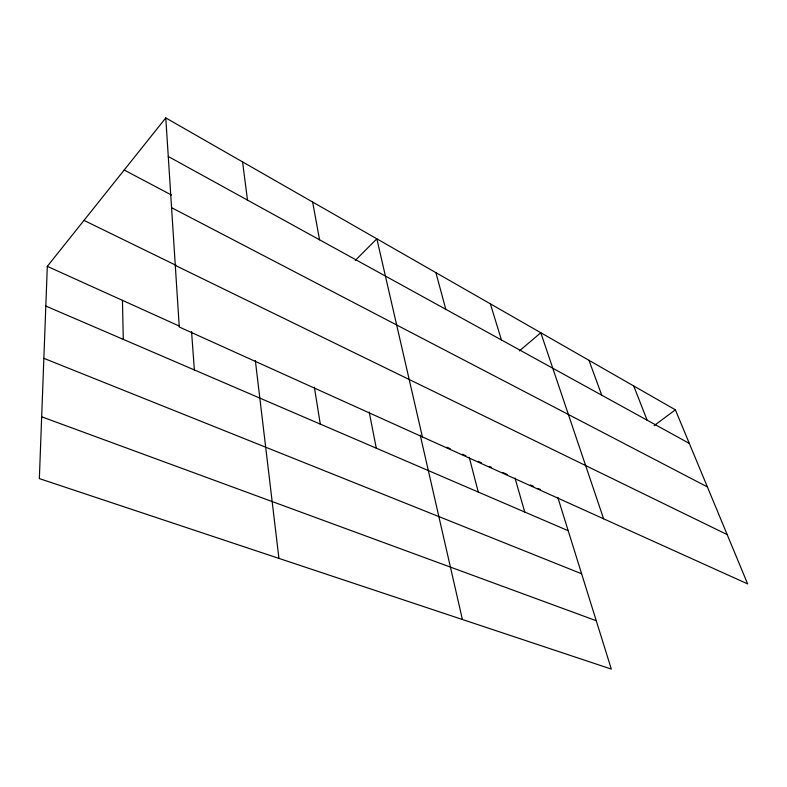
<?xml version="1.0" encoding="UTF-8"?>
<svg xmlns="http://www.w3.org/2000/svg" width="787" height="787" viewBox="0 0 787 787"><rect width="100%" height="100%" fill="white"/><g stroke="black" fill="none" stroke-linecap="round" stroke-linejoin="round"><path stroke-width="1.18" d="M165.782 117.912L179.259 326.998L747.65 583.905L675.374 409.82L165.782 117.912L47.309 266.35L39.35 478.604L611.322 669.088L557.806 497.374M355.242 260.458L376.845 238.815L422.393 436.893M519.44 350.864L540.797 332.734L603.609 518.8M654.135 425.639L675.374 409.82M41.672 416.795L596.251 620.727M43.856 358.331L581.613 573.772M45.823 306.054L568.204 530.733M47.309 266.35L179.298 326.084M446.967 447.213L450.302 448.728M462.559 454.276L465.904 455.781M478.171 461.339L481.516 462.854M489.327 466.386L491.56 467.399M502.716 472.446L507.182 474.463M530.359 484.959L533.655 486.445M538.042 488.432L540.246 489.425M175.285 265.386L727.178 534.599M83.983 220.399L176.288 265.445M171.566 207.66L707.385 486.927M124.189 170.031L171.487 195.038M168.27 156.485L689.323 443.425M633.712 385.955L647.13 420.189M588.971 360.328L601.74 395.192M490.37 303.851L501.427 339.954M514.993 478.004L524.752 512.052M435.89 272.636L445.816 309.33M469.239 457.296L478.25 492.042M420.228 435.113L462.402 619.497M369.201 412.024L376.294 448.197M312.646 202.043L319.561 239.809M314.387 387.214L320.279 424.104M242.573 161.896L247.492 200.114M255.342 360.495L278.932 558.386M191.556 331.632L194.379 369.949M122.447 300.359L123.293 339.374"/></g></svg>
